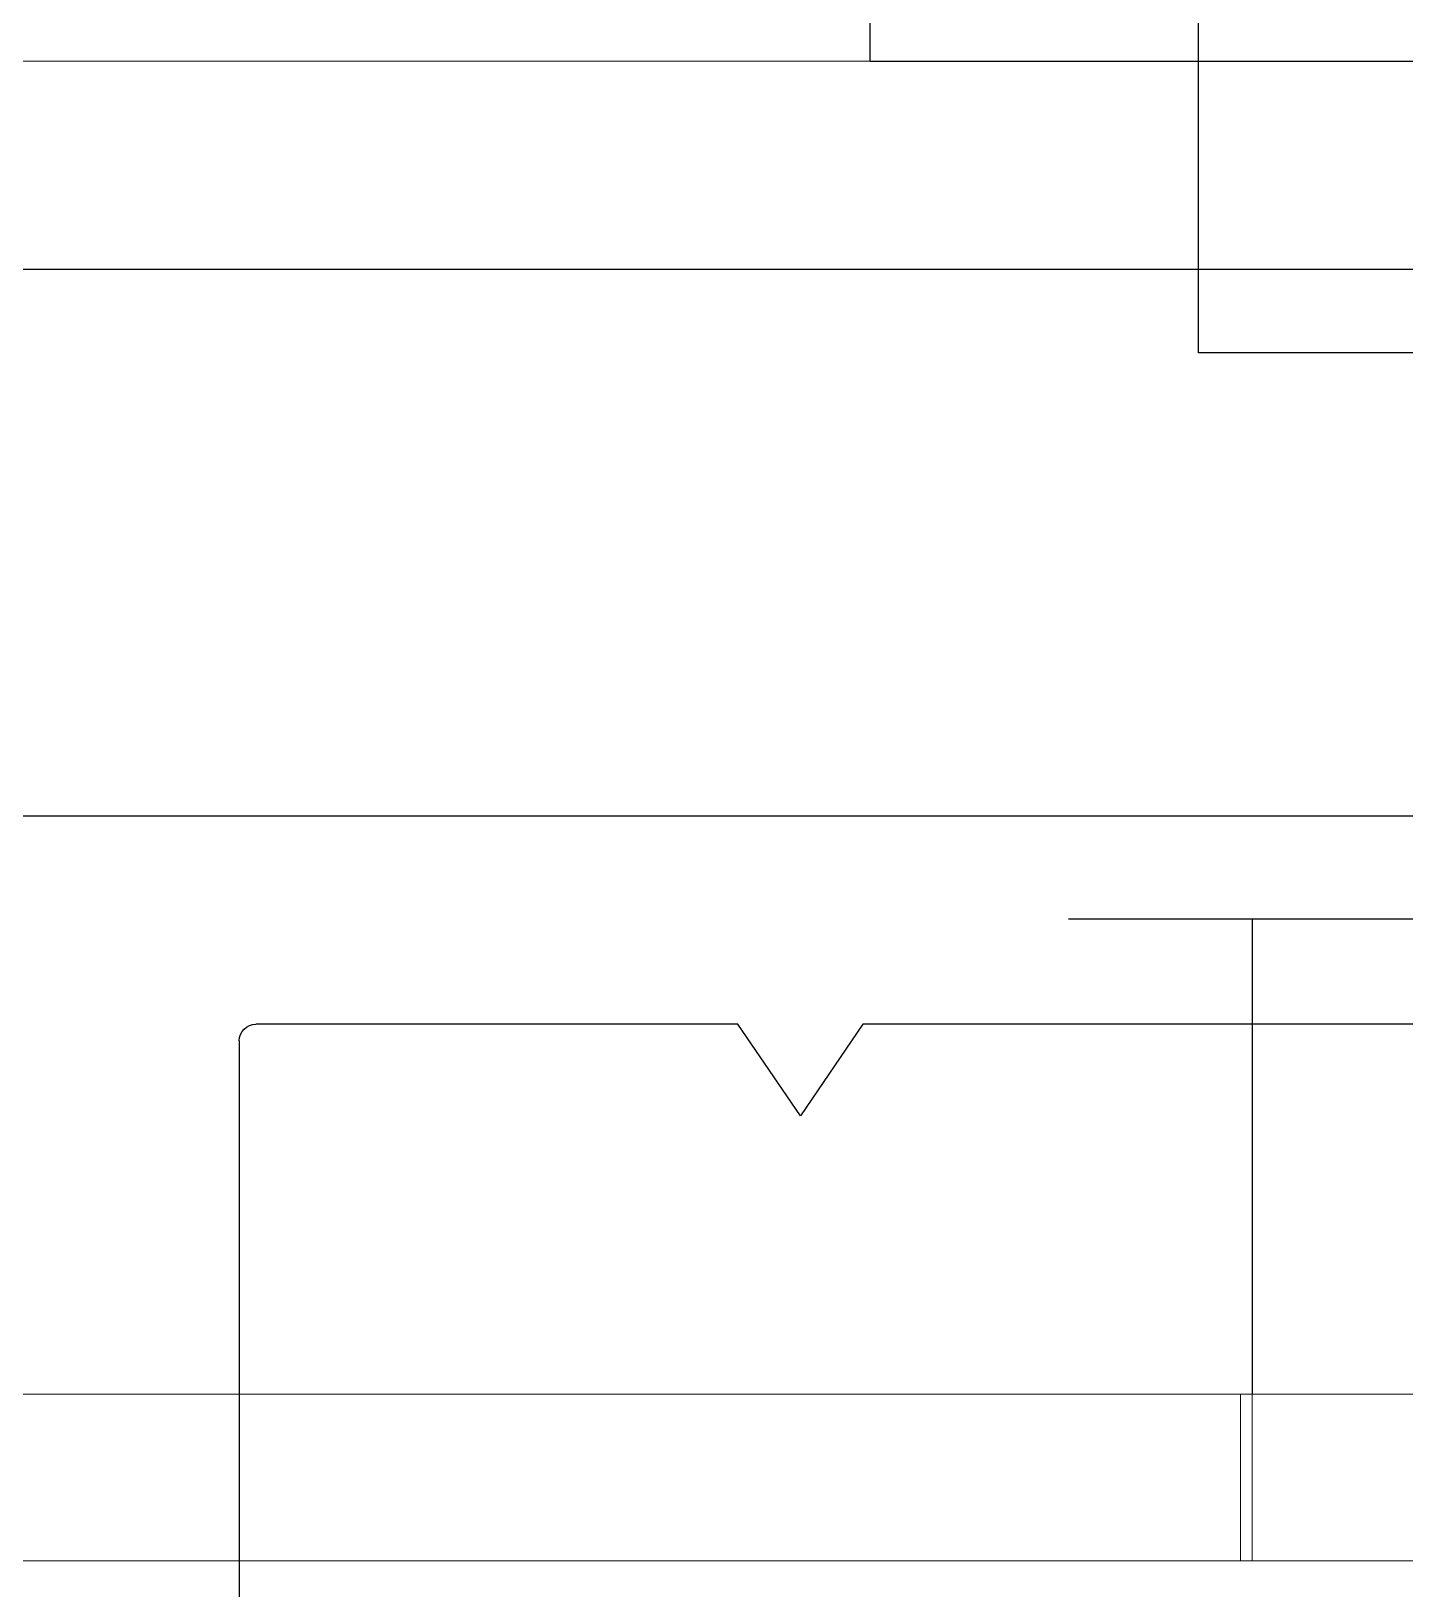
# Model space of a CAD drawing. Extents: x -82 to 113, y -82 to 93.
# Drawn here: x -2.847 to -2.023, y 70.747 to 71.682 of the extents above; entities that cross this region are included whole.
import ezdxf

# ---------------------------------------------------------------- set-up
doc = ezdxf.new("R2010")
doc.units = 0
doc.header["$MEASUREMENT"] = 0
doc.linetypes.add('HIDDEN', pattern=[0.375, 0.25, -0.125])
doc.linetypes.add('TRAZO_Y_PUNTO', pattern=[1, 0.5, -0.25, 0, -0.25])
doc.layers.get('0').update_dxf_attribs({"linetype": 'CONTINUOUS'})
doc.layers.add('Ballons', color=7, linetype='CONTINUOUS')
doc.layers.add('VENT', color=5, linetype='CONTINUOUS')

# ---------------------------------------------------------------- blocks, each defined once
blk = doc.blocks.new('hdgh')
at = {"color": 3, "linetype": 'TRAZO_Y_PUNTO'}
blk.add_line((1.22561, 0.61013), (2.11532, 0.61013), dxfattribs=at)
at = {"ltscale": 0.25}
blk.add_line((1.33584, 0.61013), (1.33584, 0.32493), dxfattribs=at)
at = {"color": 7, "linetype": 'Continuous', "lineweight": 15}
for p, q in [((0.00011, 0.32493), (2.2757, 0.32493)), ((0.10011, 0.22493), (2.2757, 0.22493))]:
    blk.add_line(p, q, dxfattribs=at)
at = {"color": 7, "linetype": 'HIDDEN', "lineweight": 0}
for p, q in [((1.32885, 0.32493), (1.32885, 0.22493)), ((1.33584, 0.32493), (1.33584, 0.22493))]:
    blk.add_line(p, q, dxfattribs=at)
blk = doc.blocks.new('3204-1_Sash_Component')
for p, q in [((-0.06346, 3.05372), (-0.063, 0.01)), ((0.06176, 0.325), (0.06176, 2.82872)), ((0.38976, 2.82872), (0.38976, 0.325)), ((0.52476, 2.08945), (1.52668, 2.08945)), ((0.51476, 1.79031), (0.51476, 2.07945)), ((0.56976, 1.75281), (0.51476, 1.79031)), ((0.51476, 1.71531), (0.56976, 1.75281)), ((0.51476, 1.13031), (0.51476, 1.71531))]:
    blk.add_line(p, q)
blk.add_arc((0.52476, 2.07945), 0.01, 90, 180)
blk = doc.blocks.new('3204_Sash_Yoke_Assembly')
blk.add_blockref('3204-1_Sash_Component', (0, 0))

msp = doc.modelspace()

# ---------------------------------------------------------------- linework, layer by layer
at = {"linetype": 'Continuous', "flags": 128}
msp.add_lwpolyline([(-1.24955, 71.93881), (-1.24956, 71.66381), (-2.34356, 71.66381), (-2.34355, 71.93881)], close=True, dxfattribs=at)
at = {"layer": 'Ballons', "linetype": 'Continuous'}
msp.add_lwpolyline([(-1.35905, 72.9465), (-1.35905, 71.93881), (-1.44655, 71.93881), (-1.44656, 71.48881), (-2.14656, 71.48881), (-2.14655, 71.93881), (-2.23405, 71.93881), (-2.23405, 72.9465)], dxfattribs=at)

# ---------------------------------------------------------------- block references
at = {"rotation": 359.9999338263835}
msp.add_blockref('hdgh', (-3.45021, 70.53905), dxfattribs=at)
at = {"layer": 'VENT', "xscale": -1, "rotation": 89.99993382638357}
msp.add_blockref('3204_Sash_Yoke_Assembly', (-0.6326, 71.60072), dxfattribs=at)

doc.saveas('drawing.dxf')
